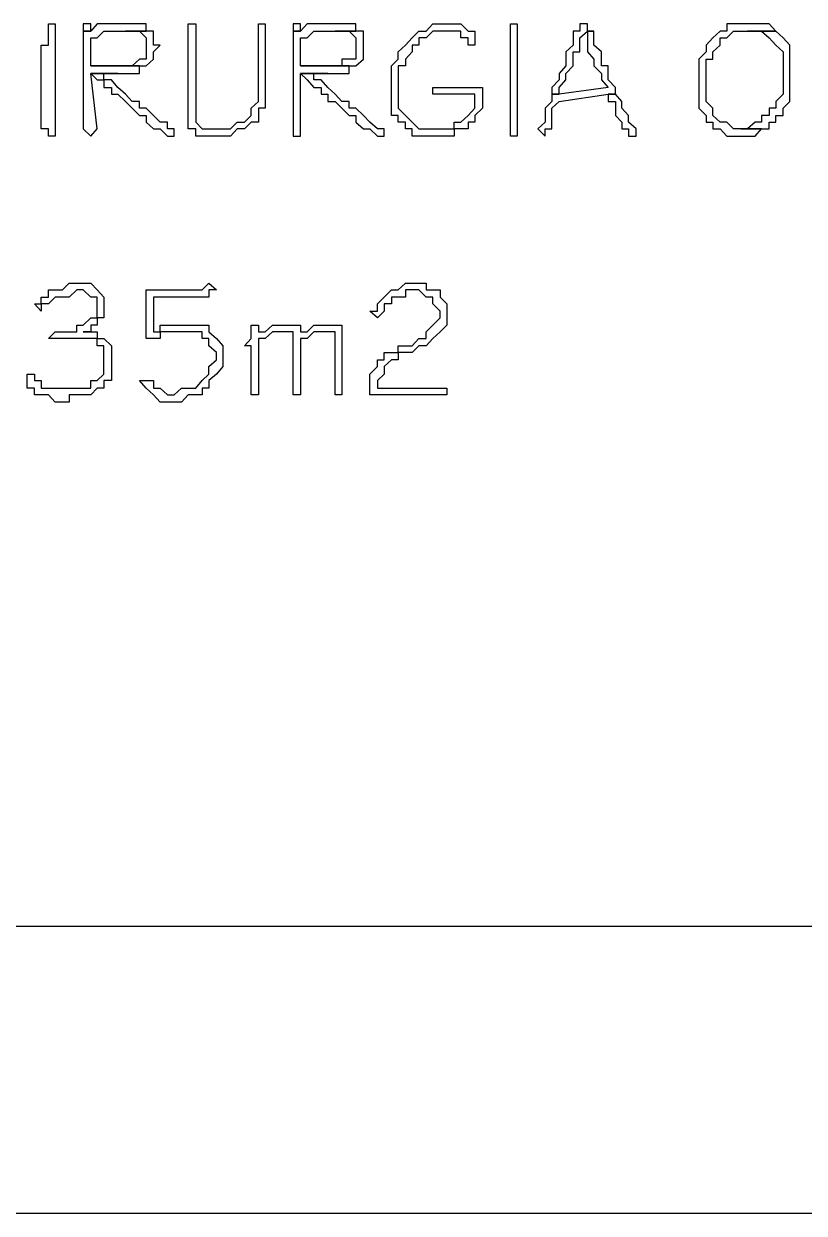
# Model space of a CAD drawing. Header units: millimetres. Extents: x -518.8 to -461.2, y 3.5 to 44.2.
# Drawn here: x -497.397 to -496.687, y 10.166 to 11.249 of the extents above; entities that cross this region are included whole.
import ezdxf

# ---------------------------------------------------------------- set-up
doc = ezdxf.new("R2010")
doc.units = ezdxf.units.MM
doc.header["$MEASUREMENT"] = 0
for name, color, linetype in [('10', 10, 'Continuous'), ('16', 16, 'Continuous'), ('MYSOLIDS', 7, 'Continuous')]:
    doc.layers.add(name, color=color, linetype=linetype)

msp = doc.modelspace()

# ---------------------------------------------------------------- linework, layer by layer
at = {"layer": '10'}
msp.add_lwpolyline([(-500.2519, 10.1661), (-495.3376, 10.1661)], dxfattribs=at)
at = {"layer": '16'}
msp.add_lwpolyline([(-495.2865, 10.427), (-500.303, 10.427)], dxfattribs=at)
at = {"layer": 'MYSOLIDS'}
for points in [[(-497.3684, 11.1909), (-497.3684, 11.1849), (-497.3684, 11.1782), (-497.3684, 11.1782), (-497.3684, 11.1721), (-497.3684, 11.1654), (-497.3684, 11.1594), (-497.3684, 11.1533), (-497.3684, 11.1533), (-497.3684, 11.1533), (-497.3684, 11.1466), (-497.3684, 11.1466), (-497.3745, 11.1466), (-497.3745, 11.1466), (-497.3745, 11.1466), (-497.3745, 11.1466), (-497.3745, 11.1533), (-497.3745, 11.1533), (-497.3812, 11.1533), (-497.3812, 11.1533), (-497.3812, 11.1533), (-497.3812, 11.1594), (-497.3812, 11.1654), (-497.3812, 11.1721), (-497.3812, 11.1721), (-497.3812, 11.1782), (-497.3812, 11.1849), (-497.3812, 11.1909), (-497.3812, 11.1909), (-497.3812, 11.1977), (-497.3812, 11.2037), (-497.3812, 11.2105), (-497.3812, 11.2105), (-497.3812, 11.2165), (-497.3812, 11.2233), (-497.3812, 11.2293), (-497.3745, 11.2293), (-497.3745, 11.236), (-497.3745, 11.2421), (-497.3745, 11.2421), (-497.3745, 11.2421), (-497.3745, 11.2421), (-497.3745, 11.2488), (-497.3745, 11.2488), (-497.3745, 11.2488), (-497.3745, 11.2488), (-497.3684, 11.2488), (-497.3684, 11.2488), (-497.3684, 11.2421), (-497.3684, 11.2421), (-497.3684, 11.236), (-497.3684, 11.236), (-497.3684, 11.236), (-497.3684, 11.2293), (-497.3684, 11.2233), (-497.3684, 11.2233), (-497.3684, 11.2165), (-497.3684, 11.2105), (-497.3684, 11.2037), (-497.3684, 11.2037), (-497.3684, 11.1977), (-497.3684, 11.1909), (-497.3684, 11.1909), (-497.3684, 11.1909), (-497.3684, 11.1909), (-497.3684, 11.1909)], [(-497.3045, 11.2488), (-497.3045, 11.2488), (-497.3045, 11.2488), (-497.3113, 11.2488), (-497.3173, 11.2488), (-497.3173, 11.2488), (-497.3173, 11.2488), (-497.3241, 11.2488), (-497.3301, 11.2488), (-497.3361, 11.2421), (-497.3429, 11.2421), (-497.3429, 11.1533), (-497.3361, 11.1466), (-497.3361, 11.1466), (-497.3361, 11.1466), (-497.3301, 11.1533), (-497.3301, 11.1533), (-497.3361, 11.2037), (-497.3113, 11.2037), (-497.3045, 11.2037), (-497.3045, 11.2037), (-497.2985, 11.2037), (-497.2918, 11.2037), (-497.2918, 11.2105), (-497.3361, 11.2105), (-497.3361, 11.236), (-497.3361, 11.236), (-497.3301, 11.236), (-497.3241, 11.2421), (-497.3173, 11.2421), (-497.3173, 11.2421), (-497.3113, 11.2421), (-497.3045, 11.2421), (-497.3045, 11.2421), (-497.2857, 11.2421), (-497.2857, 11.2421), (-497.2857, 11.2488), (-497.2918, 11.2488), (-497.2985, 11.2488), (-497.3045, 11.2488), (-497.3045, 11.2488)], [(-497.3361, 11.2488), (-497.3429, 11.2488), (-497.3429, 11.2421), (-497.3361, 11.2421), (-497.3361, 11.2488), (-497.3361, 11.2488), (-497.3361, 11.2488)], [(-497.2857, 11.2421), (-497.3045, 11.2421), (-497.2985, 11.2421), (-497.2985, 11.2421), (-497.2918, 11.2421), (-497.2857, 11.236), (-497.2857, 11.236), (-497.2857, 11.236), (-497.2857, 11.2293), (-497.2857, 11.2233), (-497.2857, 11.2233), (-497.2857, 11.2165), (-497.2918, 11.2165), (-497.2918, 11.2165), (-497.2985, 11.2105), (-497.2985, 11.2105), (-497.3045, 11.2105), (-497.3045, 11.2105), (-497.3113, 11.2105), (-497.3173, 11.2105), (-497.3241, 11.2105), (-497.3301, 11.2105), (-497.3361, 11.2105), (-497.2918, 11.2105), (-497.2857, 11.2105), (-497.2857, 11.2105), (-497.2857, 11.2105), (-497.279, 11.2165), (-497.279, 11.2165), (-497.279, 11.2233), (-497.273, 11.2293), (-497.279, 11.2293), (-497.279, 11.236), (-497.279, 11.2421), (-497.2857, 11.2421), (-497.2857, 11.2421)], [(-497.2474, 11.2421), (-497.2474, 11.2488), (-497.2474, 11.2488), (-497.2474, 11.2488), (-497.2474, 11.2488), (-497.2406, 11.2488), (-497.2406, 11.2488), (-497.2406, 11.2421), (-497.2406, 11.2421), (-497.2406, 11.1721), (-497.2406, 11.1721), (-497.2406, 11.1654), (-497.2406, 11.1594), (-497.2406, 11.1594), (-497.2346, 11.1533), (-497.2346, 11.1533), (-497.2286, 11.1533), (-497.2286, 11.1533), (-497.2218, 11.1533), (-497.2158, 11.1533), (-497.209, 11.1533), (-497.209, 11.1533), (-497.203, 11.1594), (-497.203, 11.1594), (-497.1963, 11.1594), (-497.1902, 11.1654), (-497.1902, 11.1654), (-497.1902, 11.1654), (-497.1902, 11.1721), (-497.1835, 11.1782), (-497.1835, 11.1782), (-497.1835, 11.1849), (-497.1835, 11.1849), (-497.1835, 11.1909), (-497.1835, 11.1977), (-497.1835, 11.1977), (-497.1835, 11.2037), (-497.1835, 11.2105), (-497.1835, 11.2165), (-497.1835, 11.2233), (-497.1835, 11.2293), (-497.1835, 11.2293), (-497.1835, 11.236), (-497.1835, 11.2421), (-497.1835, 11.2421), (-497.1835, 11.2421), (-497.1835, 11.2488), (-497.1835, 11.2488), (-497.1835, 11.2488), (-497.1835, 11.2488), (-497.1775, 11.2488), (-497.1775, 11.2421), (-497.1775, 11.2421), (-497.1775, 11.236), (-497.1775, 11.2293), (-497.1775, 11.2233), (-497.1775, 11.2233), (-497.1775, 11.2105), (-497.1775, 11.2037), (-497.1775, 11.2037), (-497.1775, 11.1977), (-497.1775, 11.1909), (-497.1775, 11.1849), (-497.1775, 11.1849), (-497.1775, 11.1849), (-497.1775, 11.1782), (-497.1775, 11.1721), (-497.1775, 11.1721), (-497.1835, 11.1721), (-497.1835, 11.1654), (-497.1835, 11.1594), (-497.1902, 11.1594), (-497.1902, 11.1594), (-497.1963, 11.1533), (-497.1963, 11.1533), (-497.203, 11.1533), (-497.209, 11.1466), (-497.209, 11.1466), (-497.2158, 11.1466), (-497.2218, 11.1466), (-497.2286, 11.1466), (-497.2286, 11.1466), (-497.2286, 11.1466), (-497.2346, 11.1466), (-497.2406, 11.1466), (-497.2406, 11.1533), (-497.2406, 11.1533), (-497.2474, 11.1533), (-497.2474, 11.1594), (-497.2474, 11.1654), (-497.2474, 11.1654), (-497.2474, 11.1721), (-497.2474, 11.1782), (-497.2474, 11.2421), (-497.2474, 11.2421), (-497.2474, 11.2421)], [(-497.1136, 11.2488), (-497.1136, 11.2488), (-497.1136, 11.2488), (-497.1203, 11.2488), (-497.1263, 11.2488), (-497.1263, 11.2488), (-497.1331, 11.2488), (-497.1331, 11.2488), (-497.1391, 11.2488), (-497.1451, 11.2421), (-497.1519, 11.2421), (-497.1519, 11.1533), (-497.1519, 11.1466), (-497.1451, 11.1466), (-497.1451, 11.1466), (-497.1451, 11.1533), (-497.1451, 11.1533), (-497.1451, 11.2037), (-497.1203, 11.2037), (-497.1203, 11.2037), (-497.1136, 11.2037), (-497.1075, 11.2037), (-497.1008, 11.2037), (-497.1008, 11.2105), (-497.1451, 11.2105), (-497.1451, 11.236), (-497.1451, 11.236), (-497.1391, 11.236), (-497.1331, 11.2421), (-497.1263, 11.2421), (-497.1263, 11.2421), (-497.1203, 11.2421), (-497.1136, 11.2421), (-497.1136, 11.2421), (-497.0948, 11.2421), (-497.0948, 11.2421), (-497.0948, 11.2488), (-497.1008, 11.2488), (-497.1075, 11.2488), (-497.1136, 11.2488), (-497.1136, 11.2488)], [(-497.1451, 11.2488), (-497.1519, 11.2488), (-497.1519, 11.2421), (-497.1451, 11.2421), (-497.1451, 11.2488), (-497.1451, 11.2488), (-497.1451, 11.2488)], [(-497.0948, 11.2421), (-497.1136, 11.2421), (-497.1136, 11.2421), (-497.1075, 11.2421), (-497.1008, 11.2421), (-497.0948, 11.236), (-497.0948, 11.236), (-497.0948, 11.236), (-497.0948, 11.2293), (-497.0948, 11.2233), (-497.0948, 11.2233), (-497.0948, 11.2165), (-497.1008, 11.2165), (-497.1075, 11.2165), (-497.1075, 11.2105), (-497.1075, 11.2105), (-497.1136, 11.2105), (-497.1203, 11.2105), (-497.1203, 11.2105), (-497.1263, 11.2105), (-497.1331, 11.2105), (-497.1391, 11.2105), (-497.1451, 11.2105), (-497.1008, 11.2105), (-497.0948, 11.2105), (-497.0948, 11.2105), (-497.0948, 11.2105), (-497.088, 11.2165), (-497.088, 11.2165), (-497.088, 11.2233), (-497.088, 11.2293), (-497.088, 11.2293), (-497.088, 11.236), (-497.088, 11.2421), (-497.0948, 11.2421), (-497.0948, 11.2421)], [(-496.9865, 11.1849), (-496.9925, 11.1849), (-496.9925, 11.1849), (-496.9993, 11.1849), (-497.0053, 11.1849), (-497.0053, 11.1849), (-497.0121, 11.1849), (-497.0181, 11.1849), (-497.0181, 11.1849), (-497.0248, 11.1849), (-497.0248, 11.1849), (-497.0248, 11.1849), (-497.0248, 11.1849), (-497.0248, 11.1909), (-497.0181, 11.1909), (-497.0181, 11.1909), (-497.0181, 11.1909), (-497.0121, 11.1909), (-497.0121, 11.1909), (-497.0053, 11.1909), (-496.9993, 11.1909), (-496.9993, 11.1909), (-496.9925, 11.1909), (-496.9865, 11.1909), (-496.9797, 11.1909), (-496.9797, 11.1909), (-496.9797, 11.1909), (-496.9797, 11.1909), (-496.9797, 11.1909), (-496.9797, 11.1849), (-496.9797, 11.1782), (-496.9797, 11.1721), (-496.9797, 11.1721), (-496.9865, 11.1654), (-496.9865, 11.1654), (-496.9865, 11.1594), (-496.9925, 11.1594), (-496.9925, 11.1533), (-496.9993, 11.1533), (-497.0053, 11.1533), (-497.0053, 11.1533), (-497.0053, 11.1466), (-497.0121, 11.1466), (-497.0181, 11.1466), (-497.0248, 11.1466), (-497.0248, 11.1466), (-497.0308, 11.1466), (-497.0308, 11.1466), (-497.0376, 11.1466), (-497.0436, 11.1466), (-497.0436, 11.1533), (-497.0496, 11.1533), (-497.0496, 11.1594), (-497.0564, 11.1594), (-497.0564, 11.1594), (-497.0564, 11.1654), (-497.0624, 11.1654), (-497.0624, 11.1721), (-497.0624, 11.1782), (-497.0624, 11.1782), (-497.0624, 11.1849), (-497.0624, 11.1849), (-497.0624, 11.1909), (-497.0624, 11.1977), (-497.0624, 11.2037), (-497.0624, 11.2037), (-497.0624, 11.2105), (-497.0564, 11.2165), (-497.0564, 11.2165), (-497.0564, 11.2233), (-497.0496, 11.2293), (-497.0496, 11.2293), (-497.0436, 11.236), (-497.0436, 11.236), (-497.0376, 11.2421), (-497.0376, 11.2421), (-497.0376, 11.2421), (-497.0308, 11.2421), (-497.0248, 11.2488), (-497.0248, 11.2488), (-497.0181, 11.2488), (-497.0121, 11.2488), (-497.0121, 11.2488), (-497.0053, 11.2488), (-497.0053, 11.2488), (-496.9993, 11.2488), (-496.9925, 11.2421), (-496.9925, 11.2421), (-496.9865, 11.2421), (-496.9865, 11.236), (-496.9865, 11.236), (-496.9865, 11.2293), (-496.9865, 11.2293), (-496.9865, 11.2293), (-496.9865, 11.2293), (-496.9865, 11.2293), (-496.9925, 11.2293), (-496.9925, 11.2293), (-496.9925, 11.236), (-496.9993, 11.236), (-496.9993, 11.2421), (-497.0053, 11.2421), (-497.0053, 11.2421), (-497.0121, 11.2421), (-497.0181, 11.2421), (-497.0181, 11.2421), (-497.0248, 11.2421), (-497.0308, 11.236), (-497.0308, 11.236), (-497.0376, 11.236), (-497.0376, 11.2293), (-497.0436, 11.2293), (-497.0436, 11.2293), (-497.0436, 11.2233), (-497.0496, 11.2165), (-497.0496, 11.2165), (-497.0496, 11.2105), (-497.0564, 11.2105), (-497.0564, 11.2037), (-497.0564, 11.1977), (-497.0564, 11.1977), (-497.0564, 11.1909), (-497.0564, 11.1909), (-497.0564, 11.1849), (-497.0564, 11.1782), (-497.0564, 11.1721), (-497.0564, 11.1721), (-497.0496, 11.1654), (-497.0496, 11.1654), (-497.0496, 11.1654), (-497.0436, 11.1594), (-497.0436, 11.1594), (-497.0376, 11.1533), (-497.0308, 11.1533), (-497.0308, 11.1533), (-497.0248, 11.1533), (-497.0248, 11.1533), (-497.0181, 11.1533), (-497.0121, 11.1533), (-497.0053, 11.1533), (-497.0053, 11.1594), (-496.9993, 11.1594), (-496.9993, 11.1594), (-496.9993, 11.1594), (-496.9925, 11.1654), (-496.9925, 11.1654), (-496.9865, 11.1721), (-496.9865, 11.1782), (-496.9865, 11.1782), (-496.9865, 11.1849), (-496.9865, 11.1849), (-496.9865, 11.1849), (-496.9865, 11.1849), (-496.9865, 11.1849)], [(-496.9481, 11.1909), (-496.9481, 11.1849), (-496.9481, 11.1782), (-496.9481, 11.1782), (-496.9481, 11.1721), (-496.9481, 11.1654), (-496.9481, 11.1594), (-496.9481, 11.1533), (-496.9481, 11.1533), (-496.9481, 11.1533), (-496.9481, 11.1466), (-496.9481, 11.1466), (-496.9542, 11.1466), (-496.9542, 11.1466), (-496.9542, 11.1466), (-496.9542, 11.1466), (-496.9542, 11.1533), (-496.9542, 11.1533), (-496.9542, 11.1533), (-496.9542, 11.1533), (-496.9542, 11.1533), (-496.9542, 11.1594), (-496.9542, 11.1654), (-496.9542, 11.1721), (-496.9542, 11.1721), (-496.9542, 11.1782), (-496.9542, 11.1849), (-496.9542, 11.1909), (-496.9542, 11.1909), (-496.9542, 11.1977), (-496.9542, 11.2037), (-496.9542, 11.2105), (-496.9542, 11.2105), (-496.9542, 11.2165), (-496.9542, 11.2233), (-496.9542, 11.2293), (-496.9542, 11.2293), (-496.9542, 11.236), (-496.9542, 11.2421), (-496.9542, 11.2421), (-496.9542, 11.2421), (-496.9542, 11.2421), (-496.9542, 11.2488), (-496.9542, 11.2488), (-496.9542, 11.2488), (-496.9542, 11.2488), (-496.9481, 11.2488), (-496.9481, 11.2488), (-496.9481, 11.2421), (-496.9481, 11.2421), (-496.9481, 11.236), (-496.9481, 11.236), (-496.9481, 11.236), (-496.9481, 11.2293), (-496.9481, 11.2233), (-496.9481, 11.2233), (-496.9481, 11.2165), (-496.9481, 11.2105), (-496.9481, 11.2037), (-496.9481, 11.2037), (-496.9481, 11.1977), (-496.9481, 11.1909), (-496.9481, 11.1909), (-496.9481, 11.1909), (-496.9481, 11.1909), (-496.9481, 11.1909)], [(-496.8782, 11.2421), (-496.8842, 11.2421), (-496.8842, 11.236), (-496.8842, 11.2293), (-496.8842, 11.2293), (-496.8842, 11.2233), (-496.8782, 11.2165), (-496.8782, 11.2165), (-496.8782, 11.2105), (-496.8782, 11.2105), (-496.8714, 11.2037), (-496.8714, 11.1977), (-496.8714, 11.1977), (-496.8654, 11.1909), (-496.9098, 11.1849), (-496.9166, 11.1849), (-496.9166, 11.1849), (-496.9166, 11.1782), (-496.9226, 11.1721), (-496.9226, 11.1721), (-496.9226, 11.1721), (-496.9226, 11.1654), (-496.9226, 11.1594), (-496.9293, 11.1533), (-496.9293, 11.1533), (-496.9293, 11.1533), (-496.9226, 11.1466), (-496.9226, 11.1466), (-496.9226, 11.1533), (-496.9166, 11.1533), (-496.9166, 11.1594), (-496.9166, 11.1654), (-496.9166, 11.1654), (-496.9166, 11.1721), (-496.9098, 11.1782), (-496.9098, 11.1782), (-496.8654, 11.1849), (-496.8587, 11.1849), (-496.8587, 11.1909), (-496.8587, 11.1909), (-496.8654, 11.1977), (-496.8654, 11.2037), (-496.8654, 11.2037), (-496.8654, 11.2105), (-496.8714, 11.2105), (-496.8714, 11.2165), (-496.8714, 11.2165), (-496.8714, 11.2233), (-496.8782, 11.2293), (-496.8782, 11.2293), (-496.8782, 11.2293), (-496.8782, 11.236), (-496.8782, 11.2421), (-496.8782, 11.2421)], [(-496.8842, 11.2488), (-496.891, 11.2488), (-496.891, 11.2488), (-496.891, 11.2488), (-496.891, 11.2421), (-496.897, 11.2421), (-496.897, 11.236), (-496.897, 11.2293), (-496.9038, 11.2233), (-496.9038, 11.2165), (-496.9038, 11.2105), (-496.9098, 11.2037), (-496.9098, 11.2037), (-496.9098, 11.1977), (-496.9098, 11.1977), (-496.9166, 11.1909), (-496.9166, 11.1849), (-496.9098, 11.1849), (-496.9098, 11.1909), (-496.9038, 11.1977), (-496.9038, 11.1977), (-496.9038, 11.2037), (-496.897, 11.2105), (-496.897, 11.2105), (-496.897, 11.2105), (-496.897, 11.2165), (-496.897, 11.2233), (-496.891, 11.2233), (-496.891, 11.2293), (-496.891, 11.236), (-496.8842, 11.2421), (-496.8782, 11.2421), (-496.8842, 11.2421), (-496.8842, 11.2488), (-496.8842, 11.2488), (-496.8842, 11.2488)], [(-496.7384, 11.2488), (-496.7384, 11.2488), (-496.7444, 11.2488), (-496.7511, 11.2488), (-496.7572, 11.2488), (-496.7572, 11.2421), (-496.7632, 11.2421), (-496.7632, 11.2421), (-496.7699, 11.236), (-496.7699, 11.236), (-496.776, 11.2293), (-496.776, 11.2293), (-496.776, 11.2233), (-496.7827, 11.2165), (-496.7827, 11.2165), (-496.7827, 11.2105), (-496.7827, 11.2105), (-496.7827, 11.2037), (-496.7827, 11.1977), (-496.7827, 11.1909), (-496.7827, 11.1909), (-496.7827, 11.1849), (-496.7827, 11.1849), (-496.7827, 11.1782), (-496.7827, 11.1721), (-496.7827, 11.1721), (-496.776, 11.1654), (-496.776, 11.1594), (-496.7699, 11.1594), (-496.7699, 11.1594), (-496.7699, 11.1533), (-496.7632, 11.1533), (-496.7572, 11.1466), (-496.7572, 11.1466), (-496.7511, 11.1466), (-496.7511, 11.1466), (-496.7444, 11.1466), (-496.7384, 11.1466), (-496.7384, 11.1466), (-496.7316, 11.1466), (-496.7256, 11.1533), (-496.7256, 11.1533), (-496.7444, 11.1533), (-496.7444, 11.1533), (-496.7511, 11.1533), (-496.7511, 11.1533), (-496.7572, 11.1594), (-496.7632, 11.1594), (-496.7632, 11.1594), (-496.7699, 11.1654), (-496.7699, 11.1654), (-496.7699, 11.1721), (-496.776, 11.1782), (-496.776, 11.1782), (-496.776, 11.1849), (-496.776, 11.1909), (-496.776, 11.1909), (-496.776, 11.1977), (-496.776, 11.1977), (-496.776, 11.2037), (-496.776, 11.2105), (-496.776, 11.2165), (-496.7699, 11.2165), (-496.7699, 11.2233), (-496.7699, 11.2233), (-496.7632, 11.2293), (-496.7632, 11.2293), (-496.7632, 11.236), (-496.7572, 11.236), (-496.7572, 11.236), (-496.7511, 11.2421), (-496.7444, 11.2421), (-496.7444, 11.2421), (-496.7384, 11.2421), (-496.7128, 11.2421), (-496.7188, 11.2488), (-496.7256, 11.2488), (-496.7256, 11.2488), (-496.7316, 11.2488), (-496.7384, 11.2488), (-496.7384, 11.2488)], [(-496.7128, 11.2421), (-496.7384, 11.2421), (-496.7316, 11.2421), (-496.7256, 11.2421), (-496.7256, 11.2421), (-496.7188, 11.236), (-496.7188, 11.236), (-496.7128, 11.2293), (-496.7128, 11.2293), (-496.7128, 11.2293), (-496.706, 11.2233), (-496.706, 11.2165), (-496.706, 11.2165), (-496.706, 11.2105), (-496.706, 11.2037), (-496.706, 11.2037), (-496.706, 11.1977), (-496.706, 11.1977), (-496.706, 11.1909), (-496.706, 11.1849), (-496.706, 11.1849), (-496.706, 11.1849), (-496.7128, 11.1782), (-496.7128, 11.1721), (-496.7188, 11.1721), (-496.7188, 11.1654), (-496.7256, 11.1654), (-496.7256, 11.1594), (-496.7316, 11.1594), (-496.7316, 11.1594), (-496.7384, 11.1533), (-496.7384, 11.1533), (-496.7444, 11.1533), (-496.7256, 11.1533), (-496.7188, 11.1533), (-496.7188, 11.1594), (-496.7128, 11.1594), (-496.7128, 11.1654), (-496.706, 11.1654), (-496.706, 11.1721), (-496.706, 11.1721), (-496.7, 11.1782), (-496.7, 11.1849), (-496.7, 11.1849), (-496.7, 11.1909), (-496.7, 11.1977), (-496.7, 11.2037), (-496.7, 11.2037), (-496.7, 11.2105), (-496.7, 11.2165), (-496.7, 11.2165), (-496.7, 11.2233), (-496.7, 11.2293), (-496.7, 11.2293), (-496.706, 11.236), (-496.706, 11.236), (-496.706, 11.236), (-496.7128, 11.2421), (-496.7128, 11.2421), (-496.7128, 11.2421)], [(-497.3113, 11.2037), (-497.3361, 11.2037), (-497.3301, 11.1977), (-497.3241, 11.1977), (-497.3241, 11.1909), (-497.3173, 11.1909), (-497.3173, 11.1849), (-497.3113, 11.1849), (-497.3045, 11.1782), (-497.3045, 11.1782), (-497.2985, 11.1721), (-497.2985, 11.1721), (-497.2918, 11.1654), (-497.2918, 11.1654), (-497.2857, 11.1654), (-497.2857, 11.1594), (-497.2857, 11.1594), (-497.279, 11.1533), (-497.273, 11.1533), (-497.2662, 11.1466), (-497.2662, 11.1466), (-497.2602, 11.1466), (-497.2602, 11.1466), (-497.2602, 11.1466), (-497.2602, 11.1466), (-497.2602, 11.1466), (-497.2602, 11.1533), (-497.2662, 11.1533), (-497.2662, 11.1533), (-497.2662, 11.1594), (-497.273, 11.1594), (-497.273, 11.1594), (-497.279, 11.1654), (-497.279, 11.1654), (-497.2857, 11.1721), (-497.2918, 11.1721), (-497.2918, 11.1782), (-497.2985, 11.1782), (-497.2985, 11.1782), (-497.3045, 11.1849), (-497.3045, 11.1849), (-497.3113, 11.1909), (-497.3113, 11.1909), (-497.3173, 11.1977), (-497.3241, 11.1977), (-497.3241, 11.2037), (-497.3241, 11.2037), (-497.3173, 11.2037), (-497.3113, 11.2037), (-497.3113, 11.2037)], [(-497.1203, 11.2037), (-497.1451, 11.2037), (-497.1391, 11.1977), (-497.1391, 11.1977), (-497.1331, 11.1909), (-497.1263, 11.1909), (-497.1263, 11.1849), (-497.1203, 11.1849), (-497.1203, 11.1782), (-497.1136, 11.1782), (-497.1075, 11.1721), (-497.1075, 11.1721), (-497.1008, 11.1654), (-497.1008, 11.1654), (-497.0948, 11.1654), (-497.0948, 11.1594), (-497.0948, 11.1594), (-497.088, 11.1533), (-497.082, 11.1533), (-497.0752, 11.1466), (-497.0752, 11.1466), (-497.0752, 11.1466), (-497.0692, 11.1466), (-497.0692, 11.1466), (-497.0692, 11.1466), (-497.0692, 11.1466), (-497.0692, 11.1533), (-497.0752, 11.1533), (-497.0752, 11.1533), (-497.082, 11.1594), (-497.082, 11.1594), (-497.082, 11.1594), (-497.088, 11.1654), (-497.088, 11.1654), (-497.0948, 11.1721), (-497.1008, 11.1721), (-497.1008, 11.1782), (-497.1075, 11.1782), (-497.1075, 11.1782), (-497.1136, 11.1849), (-497.1136, 11.1849), (-497.1203, 11.1909), (-497.1203, 11.1909), (-497.1263, 11.1977), (-497.1331, 11.1977), (-497.1331, 11.2037), (-497.1331, 11.2037), (-497.1263, 11.2037), (-497.1203, 11.2037), (-497.1203, 11.2037)], [(-496.8587, 11.1849), (-496.8654, 11.1849), (-496.8654, 11.1782), (-496.8587, 11.1782), (-496.8587, 11.1721), (-496.8587, 11.1654), (-496.8587, 11.1654), (-496.8527, 11.1594), (-496.8527, 11.1533), (-496.8466, 11.1533), (-496.8466, 11.1466), (-496.8466, 11.1466), (-496.8399, 11.1466), (-496.8399, 11.1533), (-496.8399, 11.1533), (-496.8466, 11.1594), (-496.8466, 11.1654), (-496.8527, 11.1721), (-496.8527, 11.1721), (-496.8527, 11.1782), (-496.8587, 11.1849), (-496.8587, 11.1849)], [(-497.3429, 10.9684), (-497.3361, 10.9684), (-497.3301, 10.9684), (-497.3301, 10.9624), (-497.3241, 10.9624), (-497.3241, 10.9624), (-497.3173, 10.9556), (-497.3173, 10.9496), (-497.3173, 10.9496), (-497.3173, 10.9428), (-497.3173, 10.9428), (-497.3173, 10.9368), (-497.3173, 10.93), (-497.3173, 10.93), (-497.3173, 10.924), (-497.3241, 10.924), (-497.3241, 10.9172), (-497.3301, 10.9172), (-497.3301, 10.9172), (-497.3361, 10.9112), (-497.3361, 10.9112), (-497.3429, 10.9112), (-497.3489, 10.9112), (-497.3557, 10.9112), (-497.3557, 10.9045), (-497.3617, 10.9045), (-497.3684, 10.9045), (-497.3745, 10.9112), (-497.3745, 10.9112), (-497.3812, 10.9112), (-497.3872, 10.9112), (-497.3872, 10.9172), (-497.394, 10.9172), (-497.394, 10.924), (-497.394, 10.924), (-497.394, 10.93), (-497.394, 10.93), (-497.3872, 10.93), (-497.3872, 10.93), (-497.3872, 10.93), (-497.3872, 10.924), (-497.3872, 10.924), (-497.3872, 10.924), (-497.3812, 10.924), (-497.3812, 10.9172), (-497.3745, 10.9172), (-497.3745, 10.9172), (-497.3684, 10.9172), (-497.3617, 10.9172), (-497.3617, 10.9172), (-497.3557, 10.9172), (-497.3557, 10.9172), (-497.3489, 10.9172), (-497.3429, 10.9172), (-497.3361, 10.9172), (-497.3361, 10.9172), (-497.3361, 10.924), (-497.3301, 10.924), (-497.3241, 10.93), (-497.3241, 10.93), (-497.3241, 10.9368), (-497.3241, 10.9428), (-497.3241, 10.9428), (-497.3241, 10.9428), (-497.3241, 10.9496), (-497.3241, 10.9556), (-497.3301, 10.9556), (-497.3301, 10.9624), (-497.3361, 10.9624), (-497.3429, 10.9624), (-497.3429, 10.9624), (-497.3489, 10.9624), (-497.3489, 10.9624), (-497.3557, 10.9624), (-497.3617, 10.9624), (-497.3617, 10.9624), (-497.3684, 10.9624), (-497.3684, 10.9624), (-497.3745, 10.9624), (-497.3745, 10.9624), (-497.3745, 10.9624), (-497.3745, 10.9624), (-497.3745, 10.9624), (-497.3684, 10.9684), (-497.3617, 10.9684), (-497.3617, 10.9684), (-497.3557, 10.9684), (-497.3489, 10.9684), (-497.3489, 10.9744), (-497.3429, 10.9744), (-497.3429, 10.9744), (-497.3361, 10.9812), (-497.3301, 10.9812), (-497.3301, 10.9872), (-497.3301, 10.9872), (-497.3301, 10.9939), (-497.3301, 11), (-497.3301, 11), (-497.3361, 11), (-497.3361, 11), (-497.3429, 11.0067), (-497.3489, 11.0067), (-497.3489, 11.0067), (-497.3557, 11), (-497.3617, 11), (-497.3617, 11), (-497.3684, 11), (-497.3684, 11), (-497.3745, 10.9939), (-497.3745, 10.9939), (-497.3812, 10.9939), (-497.3812, 10.9939), (-497.3812, 10.9872), (-497.3812, 10.9872), (-497.3812, 10.9872), (-497.3812, 10.9872), (-497.3872, 10.9939), (-497.3872, 10.9939), (-497.3812, 10.9939), (-497.3812, 10.9939), (-497.3812, 11), (-497.3812, 11), (-497.3745, 11), (-497.3745, 11.0067), (-497.3684, 11.0067), (-497.3684, 11.0067), (-497.3617, 11.0067), (-497.3557, 11.0127), (-497.3489, 11.0127), (-497.3489, 11.0127), (-497.3489, 11.0127), (-497.3429, 11.0127), (-497.3361, 11.0127), (-497.3301, 11.0067), (-497.3301, 11.0067), (-497.3301, 11.0067), (-497.3241, 11), (-497.3241, 11), (-497.3241, 10.9939), (-497.3241, 10.9939), (-497.3241, 10.9872), (-497.3241, 10.9872), (-497.3241, 10.9812), (-497.3301, 10.9812), (-497.3301, 10.9744), (-497.3361, 10.9744), (-497.3361, 10.9684), (-497.3429, 10.9684), (-497.3429, 10.9684), (-497.3429, 10.9684), (-497.3429, 10.9684), (-497.3429, 10.9684)], [(-497.279, 11), (-497.279, 10.9939), (-497.279, 10.9939), (-497.279, 10.9872), (-497.279, 10.9812), (-497.279, 10.9744), (-497.279, 10.9744), (-497.279, 10.9684), (-497.279, 10.9684), (-497.273, 10.9684), (-497.273, 10.9744), (-497.2662, 10.9744), (-497.2662, 10.9744), (-497.2602, 10.9744), (-497.2534, 10.9744), (-497.2534, 10.9744), (-497.2474, 10.9744), (-497.2406, 10.9744), (-497.2406, 10.9744), (-497.2346, 10.9744), (-497.2286, 10.9744), (-497.2286, 10.9684), (-497.2286, 10.9684), (-497.2218, 10.9624), (-497.2218, 10.9624), (-497.2158, 10.9556), (-497.2158, 10.9556), (-497.2158, 10.9496), (-497.2158, 10.9496), (-497.2158, 10.9428), (-497.2158, 10.9368), (-497.2218, 10.93), (-497.2218, 10.93), (-497.2218, 10.93), (-497.2286, 10.924), (-497.2286, 10.9172), (-497.2286, 10.9172), (-497.2346, 10.9172), (-497.2346, 10.9112), (-497.2406, 10.9112), (-497.2474, 10.9112), (-497.2474, 10.9112), (-497.2534, 10.9045), (-497.2602, 10.9045), (-497.2602, 10.9045), (-497.2662, 10.9045), (-497.273, 10.9045), (-497.279, 10.9112), (-497.279, 10.9112), (-497.279, 10.9112), (-497.2857, 10.9172), (-497.2857, 10.9172), (-497.2918, 10.924), (-497.2857, 10.924), (-497.2857, 10.924), (-497.2857, 10.924), (-497.2857, 10.924), (-497.2857, 10.924), (-497.2857, 10.924), (-497.279, 10.924), (-497.279, 10.924), (-497.279, 10.9172), (-497.273, 10.9172), (-497.273, 10.9172), (-497.273, 10.9172), (-497.2662, 10.9112), (-497.2602, 10.9112), (-497.2602, 10.9112), (-497.2534, 10.9172), (-497.2474, 10.9172), (-497.2474, 10.9172), (-497.2406, 10.9172), (-497.2346, 10.924), (-497.2346, 10.924), (-497.2346, 10.924), (-497.2286, 10.93), (-497.2286, 10.9368), (-497.2286, 10.9368), (-497.2218, 10.9428), (-497.2218, 10.9496), (-497.2218, 10.9496), (-497.2286, 10.9556), (-497.2286, 10.9624), (-497.2286, 10.9624), (-497.2346, 10.9624), (-497.2346, 10.9684), (-497.2406, 10.9684), (-497.2406, 10.9684), (-497.2474, 10.9684), (-497.2534, 10.9684), (-497.2534, 10.9684), (-497.2602, 10.9684), (-497.2602, 10.9684), (-497.2662, 10.9684), (-497.273, 10.9684), (-497.273, 10.9624), (-497.279, 10.9624), (-497.279, 10.9624), (-497.279, 10.9624), (-497.279, 10.9624), (-497.2857, 10.9624), (-497.2857, 10.9624), (-497.2857, 10.9684), (-497.2857, 10.9684), (-497.2857, 10.9684), (-497.2857, 10.9744), (-497.2857, 10.9812), (-497.2857, 10.9812), (-497.2857, 10.9872), (-497.2857, 10.9939), (-497.2857, 10.9939), (-497.2857, 11), (-497.2857, 11), (-497.2857, 11.0067), (-497.279, 11.0067), (-497.279, 11.0067), (-497.279, 11.0067), (-497.273, 11.0067), (-497.2662, 11.0067), (-497.2662, 11.0067), (-497.2602, 11.0067), (-497.2534, 11.0067), (-497.2534, 11.0067), (-497.2474, 11.0067), (-497.2406, 11.0067), (-497.2346, 11.0067), (-497.2346, 11.0067), (-497.2286, 11.0127), (-497.2286, 11.0127), (-497.2286, 11.0127), (-497.2218, 11.0067), (-497.2218, 11.0067), (-497.2218, 11.0067), (-497.2218, 11.0067), (-497.2218, 11.0067), (-497.2218, 11.0067), (-497.2286, 11.0067), (-497.2286, 11), (-497.2346, 11), (-497.2406, 11), (-497.2474, 11), (-497.2534, 11), (-497.2602, 11), (-497.2662, 11), (-497.273, 11), (-497.273, 11), (-497.279, 11), (-497.279, 11), (-497.279, 11), (-497.279, 11)], [(-497.0752, 10.9172), (-497.0121, 10.9172), (-497.0121, 10.9172), (-497.0121, 10.9172), (-497.0121, 10.9172), (-497.0121, 10.9172), (-497.0121, 10.9112), (-497.0121, 10.9112), (-497.0121, 10.9112), (-497.0121, 10.9112), (-497.0752, 10.9112), (-497.0752, 10.9112), (-497.0752, 10.9112), (-497.082, 10.9112), (-497.082, 10.9112), (-497.082, 10.9112), (-497.082, 10.9112), (-497.082, 10.9172), (-497.082, 10.9172), (-497.082, 10.9172), (-497.082, 10.924), (-497.082, 10.93), (-497.082, 10.93), (-497.0752, 10.9368), (-497.0752, 10.9368), (-497.0752, 10.9428), (-497.0692, 10.9428), (-497.0692, 10.9496), (-497.0624, 10.9496), (-497.0624, 10.9496), (-497.0564, 10.9496), (-497.0564, 10.9556), (-497.0496, 10.9556), (-497.0436, 10.9556), (-497.0376, 10.9624), (-497.0376, 10.9624), (-497.0308, 10.9624), (-497.0308, 10.9684), (-497.0308, 10.9684), (-497.0248, 10.9744), (-497.0248, 10.9744), (-497.0181, 10.9812), (-497.0181, 10.9812), (-497.0181, 10.9872), (-497.0181, 10.9872), (-497.0248, 10.9939), (-497.0248, 11), (-497.0248, 11), (-497.0308, 11), (-497.0308, 11), (-497.0376, 11.0067), (-497.0436, 11.0067), (-497.0496, 11.0067), (-497.0496, 11), (-497.0564, 11), (-497.0564, 11), (-497.0624, 11), (-497.0624, 10.9939), (-497.0692, 10.9939), (-497.0692, 10.9872), (-497.0692, 10.9872), (-497.0692, 10.9872), (-497.0752, 10.9812), (-497.0752, 10.9812), (-497.0752, 10.9812), (-497.0752, 10.9812), (-497.082, 10.9872), (-497.082, 10.9872), (-497.0752, 10.9872), (-497.0752, 10.9939), (-497.0752, 10.9939), (-497.0692, 11), (-497.0692, 11), (-497.0692, 11), (-497.0624, 11.0067), (-497.0624, 11.0067), (-497.0564, 11.0067), (-497.0564, 11.0067), (-497.0496, 11.0127), (-497.0436, 11.0127), (-497.0436, 11.0127), (-497.0376, 11.0127), (-497.0308, 11.0127), (-497.0308, 11.0067), (-497.0248, 11.0067), (-497.0181, 11.0067), (-497.0181, 11.0067), (-497.0181, 11), (-497.0121, 10.9939), (-497.0121, 10.9939), (-497.0121, 10.9872), (-497.0121, 10.9872), (-497.0121, 10.9812), (-497.0121, 10.9744), (-497.0121, 10.9744), (-497.0181, 10.9684), (-497.0181, 10.9684), (-497.0248, 10.9624), (-497.0248, 10.9624), (-497.0248, 10.9624), (-497.0308, 10.9556), (-497.0376, 10.9556), (-497.0376, 10.9556), (-497.0436, 10.9496), (-497.0496, 10.9496), (-497.0564, 10.9496), (-497.0564, 10.9428), (-497.0624, 10.9428), (-497.0624, 10.9428), (-497.0692, 10.9368), (-497.0692, 10.9368), (-497.0692, 10.93), (-497.0752, 10.924), (-497.0752, 10.924), (-497.0752, 10.9172), (-497.0752, 10.9172), (-497.0752, 10.9172), (-497.0752, 10.9172)], [(-497.1451, 10.9684), (-497.1391, 10.9684), (-497.1391, 10.9684), (-497.1331, 10.9744), (-497.1331, 10.9744), (-497.1263, 10.9744), (-497.1203, 10.9744), (-497.1203, 10.9744), (-497.1136, 10.9744), (-497.1075, 10.9744), (-497.1075, 10.9684), (-497.1075, 10.9684), (-497.1075, 10.9624), (-497.1075, 10.9556), (-497.1075, 10.9556), (-497.1075, 10.9496), (-497.1075, 10.9428), (-497.1075, 10.9368), (-497.1075, 10.9368), (-497.1075, 10.93), (-497.1075, 10.924), (-497.1075, 10.9172), (-497.1075, 10.9172), (-497.1075, 10.9172), (-497.1075, 10.9172), (-497.1075, 10.9112), (-497.1075, 10.9112), (-497.1075, 10.9112), (-497.1075, 10.9112), (-497.1136, 10.9112), (-497.1136, 10.9112), (-497.1136, 10.9172), (-497.1136, 10.9172), (-497.1136, 10.924), (-497.1136, 10.93), (-497.1136, 10.93), (-497.1136, 10.9368), (-497.1136, 10.9368), (-497.1136, 10.9428), (-497.1136, 10.9496), (-497.1136, 10.9556), (-497.1136, 10.9556), (-497.1136, 10.9624), (-497.1136, 10.9684), (-497.1136, 10.9684), (-497.1203, 10.9684), (-497.1203, 10.9684), (-497.1263, 10.9684), (-497.1263, 10.9684), (-497.1331, 10.9684), (-497.1331, 10.9684), (-497.1391, 10.9624), (-497.1451, 10.9624), (-497.1451, 10.9556), (-497.1451, 10.9172), (-497.1451, 10.9112), (-497.1451, 10.9112), (-497.1519, 10.9112), (-497.1519, 10.9112), (-497.1519, 10.9112), (-497.1519, 10.9112), (-497.1519, 10.9172), (-497.1519, 10.9172), (-497.1519, 10.9624), (-497.1519, 10.9624), (-497.1519, 10.9684), (-497.1519, 10.9684), (-497.1579, 10.9684), (-497.1579, 10.9684), (-497.1647, 10.9684), (-497.1647, 10.9684), (-497.1707, 10.9684), (-497.1707, 10.9684), (-497.1775, 10.9624), (-497.1835, 10.9624), (-497.1835, 10.9556), (-497.1835, 10.9172), (-497.1835, 10.9112), (-497.1835, 10.9112), (-497.1902, 10.9112), (-497.1902, 10.9112), (-497.1902, 10.9112), (-497.1902, 10.9112), (-497.1902, 10.9172), (-497.1902, 10.9172), (-497.1902, 10.9556), (-497.1902, 10.9556), (-497.1902, 10.9556), (-497.1902, 10.9556), (-497.1902, 10.9556), (-497.1902, 10.9556), (-497.1902, 10.9556), (-497.1963, 10.9556), (-497.1963, 10.9556), (-497.1902, 10.9624), (-497.1902, 10.9624), (-497.1902, 10.9624), (-497.1902, 10.9624), (-497.1902, 10.9684), (-497.1902, 10.9744), (-497.1902, 10.9744), (-497.1902, 10.9744), (-497.1902, 10.9744), (-497.1835, 10.9744), (-497.1835, 10.9744), (-497.1835, 10.9684), (-497.1835, 10.9684), (-497.1835, 10.9684), (-497.1775, 10.9684), (-497.1775, 10.9684), (-497.1707, 10.9744), (-497.1647, 10.9744), (-497.1647, 10.9744), (-497.1579, 10.9744), (-497.1579, 10.9744), (-497.1519, 10.9744), (-497.1451, 10.9744), (-497.1451, 10.9684), (-497.1451, 10.9684), (-497.1451, 10.9684), (-497.1451, 10.9684), (-497.1451, 10.9684), (-497.1451, 10.9684)]]:
    msp.add_lwpolyline(points, dxfattribs=at)

doc.saveas('drawing.dxf')
